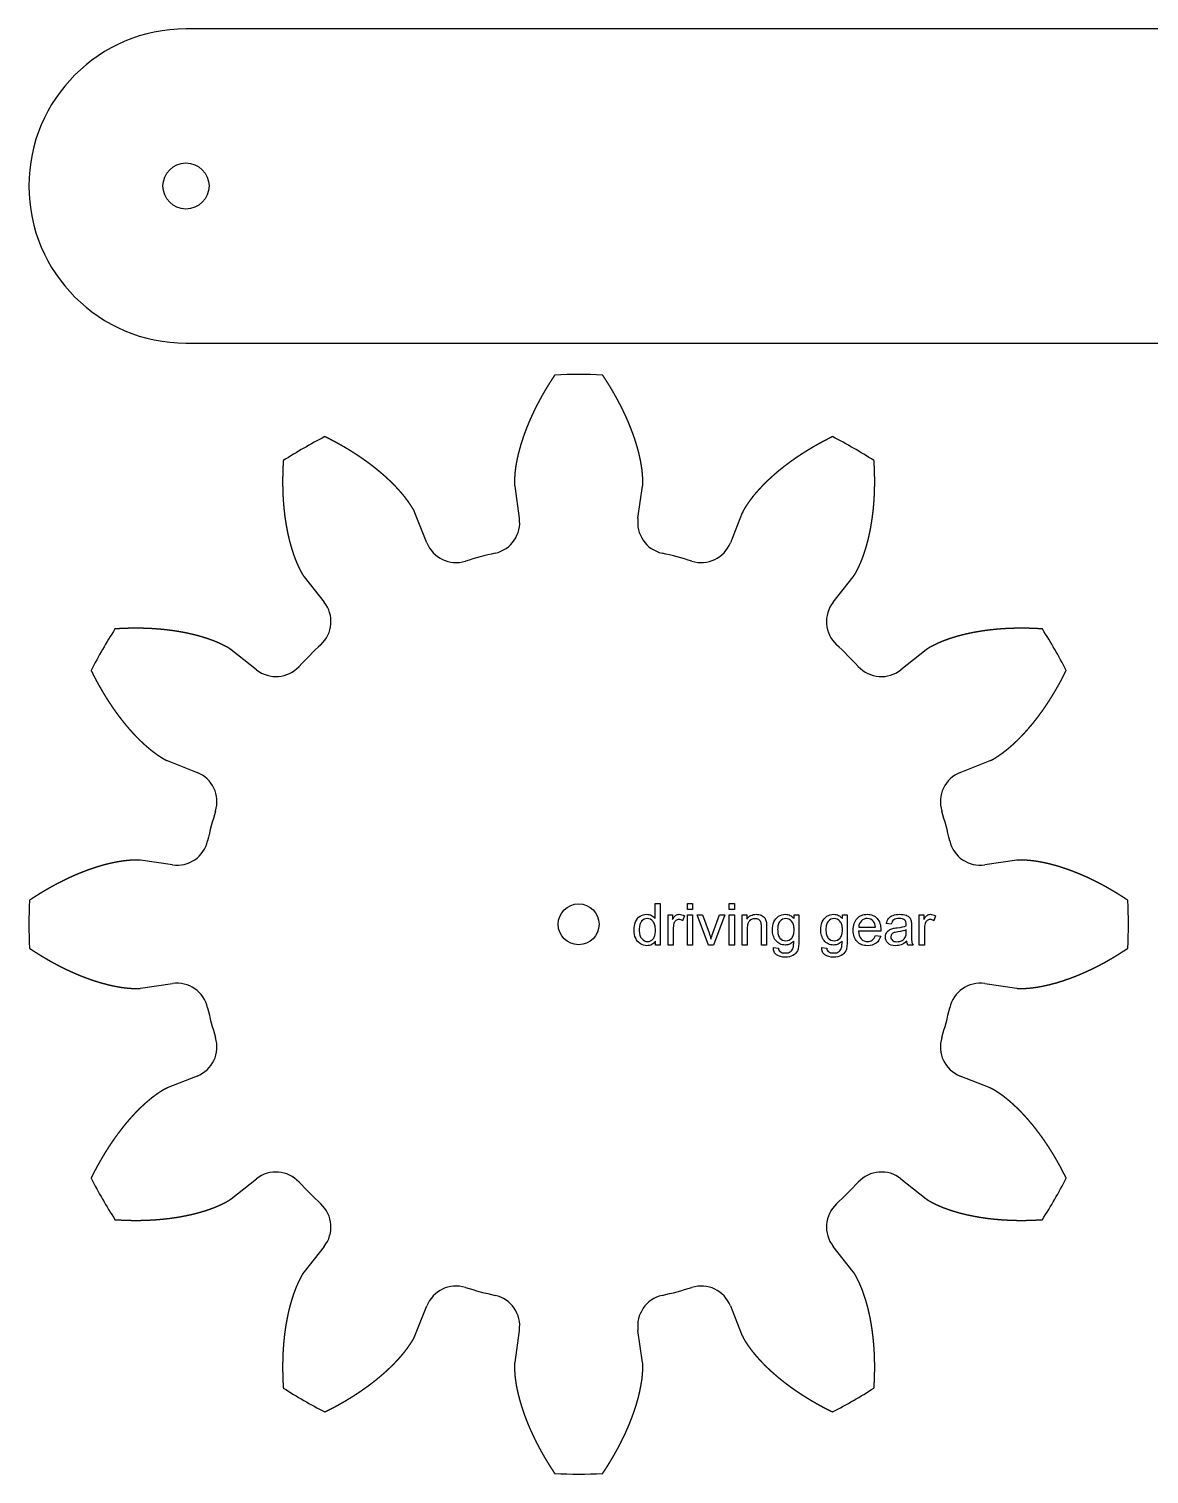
# Model space of a CAD drawing. Header units: millimetres. Extents: x 18 to 1171, y 18 to 1178.
# Drawn here: x 766.8 to 980.7, y 892.8 to 1168.8 of the extents above; entities that cross this region are included whole.
import ezdxf

# ---------------------------------------------------------------- set-up
doc = ezdxf.new("R2010")
doc.units = ezdxf.units.MM
doc.layers.add('cut', color=5, linetype='Continuous', true_color=0x0000ff)
doc.layers.add('line engraving', color=1, linetype='Continuous', true_color=0xff0000)

msp = doc.modelspace()

# ---------------------------------------------------------------- linework, layer by layer
at = {"layer": 'cut', "color": 5, "true_color": 0x0000ff}
for p, q in [((859.53, 1081.5), (860.42, 1075.4)), ((883.08, 1075.4), (883.97, 1081.5)), ((842.77, 1070.67), (840.49, 1076.39)), ((903.01, 1076.39), (900.74, 1070.67)), ((819.33, 1064.18), (823.14, 1059.34)), ((920.36, 1059.34), (924.18, 1064.18)), ((810.22, 1046.42), (805.39, 1050.23)), ((938.12, 1050.23), (933.29, 1046.42)), ((793.17, 1029.07), (798.89, 1026.8)), ((944.61, 1026.8), (950.33, 1029.07)), ((794.16, 1009.14), (788.07, 1010.03)), ((955.44, 1010.03), (949.35, 1009.14)), ((788.07, 985.59), (794.16, 986.48)), ((949.35, 986.48), (955.44, 985.59)), ((798.89, 968.82), (793.17, 966.55)), ((950.33, 966.55), (944.61, 968.82)), ((805.39, 945.39), (810.22, 949.2)), ((933.29, 949.2), (938.12, 945.39)), ((823.14, 936.28), (819.33, 931.45)), ((924.18, 931.45), (920.36, 936.28)), ((840.49, 919.23), (842.77, 924.95)), ((900.74, 924.95), (903.01, 919.23)), ((860.42, 920.22), (859.53, 914.13)), ((883.97, 914.13), (883.08, 920.22))]:
    msp.add_line(p, q, dxfattribs=at)
msp.add_lwpolyline([(1131.55, 1168.81), (796.75, 1168.81, 1), (796.75, 1108.81), (1131.55, 1108.81, 1)], format="xyb", close=True, dxfattribs=at)
for centre, radius in [((796.75, 1138.81), 4.4), ((871.75, 997.81), 3.9)]:
    msp.add_circle(centre, radius, dxfattribs=at)
for centre, radius, start, end in [((871.75, 997.81), 105, 87.5067, 92.4933), ((871.75, 997.81), 105, 117.5067, 122.4933), ((871.75, 997.81), 105, 57.5067, 62.4933), ((854.49, 1074.54), 6, -77.3183, 8.3062), ((889.02, 1074.54), 6, 171.6938, -102.6817), ((848.34, 1072.89), 6, -158.3062, -72.6817), ((871.75, 997.81), 72.64, 102.6817, 107.3183), ((871.75, 997.81), 72.64, 72.6817, 77.3183), ((895.16, 1072.89), 6, -107.3183, -21.6938), ((818.44, 1055.62), 6, -47.3183, 38.3062), ((925.07, 1055.62), 6, 141.6938, -132.6817), ((871.75, 997.81), 105, 147.5067, 152.4933), ((871.75, 997.81), 105, 27.5067, 32.4933), ((871.75, 997.81), 72.64, 132.6817, 137.3183), ((871.75, 997.81), 72.64, 42.6817, 47.3183), ((813.94, 1051.13), 6, -128.3062, -42.6817), ((929.57, 1051.13), 6, -137.3183, -51.6938), ((796.67, 1021.22), 6, -17.3183, 68.3062), ((946.83, 1021.22), 6, 111.6938, -162.6817), ((871.75, 997.81), 72.64, 162.6817, 167.3183), ((871.75, 997.81), 72.64, 12.6817, 17.3183), ((795.03, 1015.08), 6, -98.3062, -12.6817), ((948.48, 1015.08), 6, -167.3183, -81.6938), ((871.75, 997.81), 105, 177.5067, -177.5067), ((871.75, 997.81), 105, -2.4933, 2.4933), ((795.03, 980.55), 6, 12.6817, 98.3062), ((948.48, 980.55), 6, 81.6938, 167.3183), ((871.75, 997.81), 72.64, -167.3183, -162.6817), ((871.75, 997.81), 72.64, -17.3183, -12.6817), ((796.67, 974.4), 6, -68.3062, 17.3183), ((946.83, 974.4), 6, 162.6817, -111.6938), ((813.94, 944.5), 6, 42.6817, 128.3062), ((929.57, 944.5), 6, 51.6938, 137.3183), ((871.75, 997.81), 105, -152.4933, -147.5067), ((871.75, 997.81), 72.64, -137.3183, -132.6817), ((871.75, 997.81), 72.64, -47.3183, -42.6817), ((871.75, 997.81), 105, -32.4933, -27.5067), ((818.44, 940), 6, -38.3062, 47.3183), ((925.07, 940), 6, 132.6817, -141.6938), ((848.34, 922.73), 6, 72.6817, 158.3062), ((871.75, 997.81), 72.64, -107.3183, -102.6817), ((871.75, 997.81), 72.64, -77.3183, -72.6817), ((895.16, 922.73), 6, 21.6938, 107.3183), ((854.49, 921.08), 6, -8.3062, 77.3183), ((889.02, 921.08), 6, 102.6817, -171.6938), ((871.75, 997.81), 105, -122.4933, -117.5067), ((871.75, 997.81), 105, -62.4933, -57.5067), ((871.75, 997.81), 105, -92.4933, -87.5067)]:
    msp.add_arc(centre, radius, start, end, dxfattribs=at)
for points in [[(867.18, 1102.71), (867.15, 1102.65), (867.07, 1102.54), (866.95, 1102.36), (866.8, 1102.13), (866.61, 1101.84), (866.42, 1101.54), (866.23, 1101.25), (866.05, 1100.95), (865.87, 1100.66), (865.69, 1100.37), (865.51, 1100.07), (865.33, 1099.77), (865.16, 1099.48), (864.99, 1099.18), (864.82, 1098.88), (864.65, 1098.58), (864.49, 1098.29), (864.32, 1097.99), (864.16, 1097.69), (864, 1097.39), (863.85, 1097.09), (863.69, 1096.79), (863.54, 1096.49), (863.39, 1096.18), (863.24, 1095.88), (863.1, 1095.58), (862.96, 1095.28), (862.82, 1094.97), (862.68, 1094.67), (862.54, 1094.37), (862.41, 1094.06), (862.28, 1093.76), (862.15, 1093.45), (862.02, 1093.15), (861.9, 1092.84), (861.78, 1092.54), (861.66, 1092.23), (861.55, 1091.93), (861.43, 1091.62), (861.32, 1091.32), (861.21, 1091.01), (861.11, 1090.7), (861.01, 1090.4), (860.91, 1090.09), (860.81, 1089.78), (860.72, 1089.47), (860.62, 1089.17), (860.54, 1088.86), (860.45, 1088.55), (860.37, 1088.24), (860.29, 1087.93), (860.21, 1087.63), (860.14, 1087.32), (860.07, 1087.01), (860, 1086.7), (859.94, 1086.39), (859.88, 1086.09), (859.82, 1085.78), (859.77, 1085.47), (859.72, 1085.16), (859.68, 1084.86), (859.64, 1084.55), (859.6, 1084.24), (859.57, 1083.93), (859.55, 1083.63), (859.53, 1083.32), (859.51, 1083.01), (859.49, 1082.71), (859.48, 1082.4), (859.48, 1082.1), (859.49, 1081.86), (859.51, 1081.68), (859.53, 1081.56), (859.53, 1081.5)], [(883.97, 1081.5), (883.98, 1081.56), (883.99, 1081.68), (884.01, 1081.86), (884.02, 1082.1), (884.02, 1082.4), (884.01, 1082.71), (884, 1083.01), (883.98, 1083.32), (883.95, 1083.63), (883.93, 1083.93), (883.9, 1084.24), (883.87, 1084.55), (883.83, 1084.86), (883.78, 1085.16), (883.73, 1085.47), (883.68, 1085.78), (883.62, 1086.09), (883.56, 1086.39), (883.5, 1086.7), (883.43, 1087.01), (883.36, 1087.32), (883.29, 1087.63), (883.22, 1087.93), (883.14, 1088.24), (883.05, 1088.55), (882.97, 1088.86), (882.88, 1089.17), (882.79, 1089.47), (882.69, 1089.78), (882.6, 1090.09), (882.5, 1090.4), (882.4, 1090.7), (882.29, 1091.01), (882.18, 1091.32), (882.07, 1091.62), (881.96, 1091.93), (881.84, 1092.23), (881.72, 1092.54), (881.6, 1092.84), (881.48, 1093.15), (881.35, 1093.45), (881.23, 1093.76), (881.09, 1094.06), (880.96, 1094.37), (880.83, 1094.67), (880.69, 1094.97), (880.55, 1095.28), (880.4, 1095.58), (880.26, 1095.88), (880.11, 1096.18), (879.96, 1096.49), (879.81, 1096.79), (879.66, 1097.09), (879.5, 1097.39), (879.34, 1097.69), (879.18, 1097.99), (879.02, 1098.29), (878.85, 1098.58), (878.69, 1098.88), (878.52, 1099.18), (878.34, 1099.48), (878.17, 1099.77), (878, 1100.07), (877.82, 1100.37), (877.64, 1100.66), (877.46, 1100.95), (877.27, 1101.25), (877.09, 1101.54), (876.9, 1101.84), (876.71, 1102.13), (876.55, 1102.36), (876.44, 1102.54), (876.36, 1102.65), (876.32, 1102.71)], [(840.49, 1076.39), (840.47, 1076.45), (840.42, 1076.56), (840.35, 1076.73), (840.24, 1076.94), (840.08, 1077.21), (839.92, 1077.47), (839.76, 1077.72), (839.58, 1077.98), (839.41, 1078.23), (839.24, 1078.48), (839.06, 1078.74), (838.87, 1078.98), (838.69, 1079.23), (838.5, 1079.48), (838.3, 1079.72), (838.1, 1079.96), (837.89, 1080.2), (837.69, 1080.43), (837.48, 1080.67), (837.27, 1080.9), (837.05, 1081.13), (836.84, 1081.36), (836.62, 1081.59), (836.4, 1081.82), (836.17, 1082.04), (835.94, 1082.27), (835.71, 1082.49), (835.48, 1082.71), (835.24, 1082.93), (835.01, 1083.15), (834.77, 1083.36), (834.52, 1083.58), (834.28, 1083.79), (834.03, 1084), (833.78, 1084.21), (833.53, 1084.42), (833.28, 1084.63), (833.02, 1084.83), (832.77, 1085.04), (832.51, 1085.24), (832.25, 1085.44), (831.98, 1085.64), (831.72, 1085.84), (831.45, 1086.04), (831.18, 1086.23), (830.91, 1086.42), (830.64, 1086.62), (830.36, 1086.81), (830.08, 1087), (829.81, 1087.18), (829.53, 1087.37), (829.24, 1087.56), (828.96, 1087.74), (828.67, 1087.92), (828.39, 1088.1), (828.1, 1088.28), (827.81, 1088.46), (827.52, 1088.63), (827.22, 1088.81), (826.93, 1088.98), (826.63, 1089.15), (826.33, 1089.32), (826.03, 1089.49), (825.73, 1089.66), (825.42, 1089.82), (825.12, 1089.99), (824.81, 1090.15), (824.5, 1090.31), (824.2, 1090.47), (823.88, 1090.63), (823.63, 1090.75), (823.45, 1090.85), (823.32, 1090.91), (823.26, 1090.94)], [(920.25, 1090.94), (920.18, 1090.91), (920.06, 1090.85), (919.87, 1090.75), (919.62, 1090.63), (919.31, 1090.47), (919, 1090.31), (918.69, 1090.15), (918.39, 1089.99), (918.08, 1089.82), (917.78, 1089.66), (917.47, 1089.49), (917.17, 1089.32), (916.88, 1089.15), (916.58, 1088.98), (916.28, 1088.81), (915.99, 1088.63), (915.7, 1088.46), (915.41, 1088.28), (915.12, 1088.1), (914.83, 1087.92), (914.54, 1087.74), (914.26, 1087.56), (913.98, 1087.37), (913.7, 1087.18), (913.42, 1087), (913.14, 1086.81), (912.87, 1086.62), (912.6, 1086.42), (912.32, 1086.23), (912.06, 1086.04), (911.79, 1085.84), (911.52, 1085.64), (911.26, 1085.44), (911, 1085.24), (910.74, 1085.04), (910.48, 1084.83), (910.23, 1084.63), (909.97, 1084.42), (909.72, 1084.21), (909.47, 1084), (909.23, 1083.79), (908.98, 1083.58), (908.74, 1083.36), (908.5, 1083.15), (908.26, 1082.93), (908.03, 1082.71), (907.79, 1082.49), (907.56, 1082.27), (907.33, 1082.04), (907.11, 1081.82), (906.89, 1081.59), (906.67, 1081.36), (906.45, 1081.13), (906.24, 1080.9), (906.02, 1080.67), (905.82, 1080.43), (905.61, 1080.2), (905.41, 1079.96), (905.21, 1079.72), (905.01, 1079.48), (904.82, 1079.23), (904.63, 1078.98), (904.45, 1078.74), (904.27, 1078.48), (904.09, 1078.23), (903.92, 1077.98), (903.75, 1077.72), (903.58, 1077.47), (903.42, 1077.21), (903.27, 1076.94), (903.16, 1076.73), (903.08, 1076.56), (903.04, 1076.45), (903.01, 1076.39)], [(815.35, 1086.37), (815.34, 1086.3), (815.33, 1086.16), (815.32, 1085.95), (815.3, 1085.67), (815.28, 1085.33), (815.27, 1084.98), (815.25, 1084.63), (815.24, 1084.28), (815.23, 1083.94), (815.22, 1083.59), (815.22, 1083.25), (815.21, 1082.9), (815.21, 1082.56), (815.21, 1082.22), (815.21, 1081.87), (815.22, 1081.53), (815.22, 1081.19), (815.23, 1080.85), (815.24, 1080.51), (815.25, 1080.17), (815.27, 1079.83), (815.28, 1079.5), (815.3, 1079.16), (815.32, 1078.82), (815.35, 1078.49), (815.37, 1078.15), (815.4, 1077.82), (815.43, 1077.49), (815.46, 1077.16), (815.5, 1076.83), (815.53, 1076.5), (815.57, 1076.17), (815.61, 1075.84), (815.66, 1075.51), (815.7, 1075.19), (815.75, 1074.86), (815.8, 1074.54), (815.85, 1074.22), (815.91, 1073.89), (815.97, 1073.57), (816.03, 1073.25), (816.09, 1072.94), (816.15, 1072.62), (816.22, 1072.3), (816.29, 1071.99), (816.36, 1071.67), (816.44, 1071.36), (816.51, 1071.05), (816.59, 1070.74), (816.68, 1070.43), (816.76, 1070.13), (816.85, 1069.82), (816.94, 1069.52), (817.04, 1069.22), (817.13, 1068.92), (817.23, 1068.62), (817.33, 1068.32), (817.44, 1068.03), (817.55, 1067.74), (817.66, 1067.44), (817.77, 1067.16), (817.89, 1066.87), (818.02, 1066.59), (818.14, 1066.31), (818.28, 1066.03), (818.41, 1065.75), (818.54, 1065.48), (818.68, 1065.2), (818.83, 1064.93), (818.98, 1064.67), (819.11, 1064.47), (819.22, 1064.32), (819.29, 1064.22), (819.33, 1064.18)], [(924.18, 1064.18), (924.21, 1064.22), (924.29, 1064.32), (924.39, 1064.47), (924.52, 1064.67), (924.68, 1064.93), (924.82, 1065.2), (924.96, 1065.48), (925.09, 1065.75), (925.23, 1066.03), (925.36, 1066.31), (925.49, 1066.59), (925.61, 1066.87), (925.73, 1067.16), (925.85, 1067.44), (925.96, 1067.74), (926.07, 1068.03), (926.17, 1068.32), (926.27, 1068.62), (926.37, 1068.92), (926.47, 1069.22), (926.56, 1069.52), (926.65, 1069.82), (926.74, 1070.13), (926.83, 1070.43), (926.91, 1070.74), (926.99, 1071.05), (927.07, 1071.36), (927.14, 1071.67), (927.21, 1071.99), (927.28, 1072.3), (927.35, 1072.62), (927.42, 1072.94), (927.48, 1073.25), (927.54, 1073.57), (927.59, 1073.89), (927.65, 1074.22), (927.7, 1074.54), (927.75, 1074.86), (927.8, 1075.19), (927.85, 1075.51), (927.89, 1075.84), (927.93, 1076.17), (927.97, 1076.5), (928.01, 1076.83), (928.04, 1077.16), (928.07, 1077.49), (928.1, 1077.82), (928.13, 1078.15), (928.16, 1078.49), (928.18, 1078.82), (928.2, 1079.16), (928.22, 1079.5), (928.24, 1079.83), (928.25, 1080.17), (928.26, 1080.51), (928.27, 1080.85), (928.28, 1081.19), (928.29, 1081.53), (928.29, 1081.87), (928.29, 1082.22), (928.29, 1082.56), (928.29, 1082.9), (928.29, 1083.25), (928.28, 1083.59), (928.27, 1083.94), (928.26, 1084.28), (928.25, 1084.63), (928.24, 1084.98), (928.22, 1085.33), (928.2, 1085.67), (928.19, 1085.95), (928.17, 1086.16), (928.16, 1086.3), (928.16, 1086.37)], [(805.39, 1050.23), (805.34, 1050.27), (805.24, 1050.35), (805.1, 1050.45), (804.89, 1050.58), (804.63, 1050.74), (804.36, 1050.88), (804.09, 1051.02), (803.81, 1051.15), (803.53, 1051.29), (803.26, 1051.42), (802.98, 1051.55), (802.69, 1051.67), (802.41, 1051.79), (802.12, 1051.91), (801.83, 1052.02), (801.53, 1052.12), (801.24, 1052.23), (800.94, 1052.33), (800.64, 1052.43), (800.34, 1052.53), (800.04, 1052.62), (799.74, 1052.71), (799.43, 1052.8), (799.13, 1052.89), (798.82, 1052.97), (798.51, 1053.05), (798.2, 1053.13), (797.89, 1053.2), (797.57, 1053.27), (797.26, 1053.34), (796.94, 1053.41), (796.63, 1053.47), (796.31, 1053.54), (795.99, 1053.6), (795.67, 1053.65), (795.35, 1053.71), (795.02, 1053.76), (794.7, 1053.81), (794.38, 1053.86), (794.05, 1053.9), (793.72, 1053.95), (793.39, 1053.99), (793.07, 1054.03), (792.74, 1054.06), (792.41, 1054.1), (792.07, 1054.13), (791.74, 1054.16), (791.41, 1054.19), (791.07, 1054.21), (790.74, 1054.24), (790.4, 1054.26), (790.07, 1054.28), (789.73, 1054.29), (789.39, 1054.31), (789.05, 1054.32), (788.71, 1054.33), (788.37, 1054.34), (788.03, 1054.35), (787.69, 1054.35), (787.35, 1054.35), (787, 1054.35), (786.66, 1054.35), (786.31, 1054.35), (785.97, 1054.34), (785.62, 1054.33), (785.28, 1054.32), (784.93, 1054.31), (784.58, 1054.3), (784.24, 1054.28), (783.89, 1054.26), (783.61, 1054.24), (783.4, 1054.23), (783.26, 1054.22), (783.19, 1054.22)], [(960.31, 1054.22), (960.24, 1054.22), (960.1, 1054.23), (959.9, 1054.24), (959.62, 1054.26), (959.27, 1054.28), (958.92, 1054.3), (958.57, 1054.31), (958.23, 1054.32), (957.88, 1054.33), (957.53, 1054.34), (957.19, 1054.35), (956.85, 1054.35), (956.5, 1054.35), (956.16, 1054.35), (955.82, 1054.35), (955.47, 1054.35), (955.13, 1054.34), (954.79, 1054.33), (954.45, 1054.32), (954.11, 1054.31), (953.78, 1054.29), (953.44, 1054.28), (953.1, 1054.26), (952.77, 1054.24), (952.43, 1054.21), (952.1, 1054.19), (951.76, 1054.16), (951.43, 1054.13), (951.1, 1054.1), (950.77, 1054.06), (950.44, 1054.03), (950.11, 1053.99), (949.78, 1053.95), (949.45, 1053.9), (949.13, 1053.86), (948.8, 1053.81), (948.48, 1053.76), (948.16, 1053.71), (947.84, 1053.65), (947.51, 1053.6), (947.2, 1053.54), (946.88, 1053.47), (946.56, 1053.41), (946.24, 1053.34), (945.93, 1053.27), (945.62, 1053.2), (945.3, 1053.13), (944.99, 1053.05), (944.68, 1052.97), (944.38, 1052.89), (944.07, 1052.8), (943.77, 1052.71), (943.46, 1052.62), (943.16, 1052.53), (942.86, 1052.43), (942.56, 1052.33), (942.27, 1052.23), (941.97, 1052.12), (941.68, 1052.02), (941.39, 1051.91), (941.1, 1051.79), (940.81, 1051.67), (940.53, 1051.55), (940.25, 1051.42), (939.97, 1051.29), (939.69, 1051.15), (939.42, 1051.02), (939.15, 1050.88), (938.88, 1050.74), (938.61, 1050.58), (938.41, 1050.45), (938.26, 1050.35), (938.16, 1050.27), (938.12, 1050.23)], [(778.62, 1046.3), (778.65, 1046.24), (778.71, 1046.12), (778.81, 1045.93), (778.93, 1045.68), (779.09, 1045.37), (779.25, 1045.06), (779.41, 1044.75), (779.57, 1044.44), (779.74, 1044.14), (779.9, 1043.84), (780.07, 1043.53), (780.24, 1043.23), (780.41, 1042.93), (780.58, 1042.64), (780.75, 1042.34), (780.93, 1042.05), (781.1, 1041.76), (781.28, 1041.46), (781.46, 1041.18), (781.64, 1040.89), (781.82, 1040.6), (782.01, 1040.32), (782.19, 1040.04), (782.38, 1039.76), (782.57, 1039.48), (782.75, 1039.2), (782.95, 1038.93), (783.14, 1038.65), (783.33, 1038.38), (783.53, 1038.11), (783.72, 1037.85), (783.92, 1037.58), (784.12, 1037.32), (784.32, 1037.06), (784.52, 1036.8), (784.73, 1036.54), (784.93, 1036.28), (785.14, 1036.03), (785.35, 1035.78), (785.56, 1035.53), (785.77, 1035.28), (785.98, 1035.04), (786.2, 1034.8), (786.41, 1034.56), (786.63, 1034.32), (786.85, 1034.08), (787.07, 1033.85), (787.29, 1033.62), (787.52, 1033.39), (787.74, 1033.17), (787.97, 1032.94), (788.2, 1032.72), (788.43, 1032.51), (788.66, 1032.29), (788.9, 1032.08), (789.13, 1031.87), (789.37, 1031.67), (789.61, 1031.46), (789.85, 1031.26), (790.09, 1031.07), (790.33, 1030.88), (790.58, 1030.69), (790.83, 1030.51), (791.08, 1030.33), (791.33, 1030.15), (791.58, 1029.98), (791.84, 1029.81), (792.1, 1029.64), (792.36, 1029.48), (792.62, 1029.33), (792.84, 1029.22), (793, 1029.14), (793.11, 1029.09), (793.17, 1029.07)], [(950.33, 1029.07), (950.39, 1029.09), (950.5, 1029.14), (950.67, 1029.22), (950.88, 1029.33), (951.15, 1029.48), (951.41, 1029.64), (951.66, 1029.81), (951.92, 1029.98), (952.17, 1030.15), (952.43, 1030.33), (952.68, 1030.51), (952.93, 1030.69), (953.17, 1030.88), (953.42, 1031.07), (953.66, 1031.26), (953.9, 1031.46), (954.14, 1031.67), (954.37, 1031.87), (954.61, 1032.08), (954.84, 1032.29), (955.07, 1032.51), (955.31, 1032.72), (955.53, 1032.94), (955.76, 1033.17), (955.99, 1033.39), (956.21, 1033.62), (956.43, 1033.85), (956.65, 1034.08), (956.87, 1034.32), (957.09, 1034.56), (957.31, 1034.8), (957.52, 1035.04), (957.73, 1035.28), (957.94, 1035.53), (958.15, 1035.78), (958.36, 1036.03), (958.57, 1036.28), (958.78, 1036.54), (958.98, 1036.8), (959.18, 1037.06), (959.38, 1037.32), (959.58, 1037.58), (959.78, 1037.85), (959.98, 1038.11), (960.17, 1038.38), (960.37, 1038.65), (960.56, 1038.93), (960.75, 1039.2), (960.94, 1039.48), (961.13, 1039.76), (961.31, 1040.04), (961.5, 1040.32), (961.68, 1040.6), (961.86, 1040.89), (962.04, 1041.18), (962.22, 1041.46), (962.4, 1041.76), (962.58, 1042.05), (962.75, 1042.34), (962.92, 1042.64), (963.09, 1042.93), (963.26, 1043.23), (963.43, 1043.53), (963.6, 1043.84), (963.77, 1044.14), (963.93, 1044.44), (964.09, 1044.75), (964.25, 1045.06), (964.41, 1045.37), (964.57, 1045.68), (964.7, 1045.93), (964.79, 1046.12), (964.85, 1046.24), (964.88, 1046.3)], [(788.07, 1010.03), (788.01, 1010.04), (787.89, 1010.05), (787.71, 1010.07), (787.46, 1010.08), (787.16, 1010.08), (786.85, 1010.07), (786.55, 1010.06), (786.24, 1010.04), (785.94, 1010.01), (785.63, 1009.99), (785.32, 1009.96), (785.01, 1009.92), (784.71, 1009.89), (784.4, 1009.84), (784.09, 1009.79), (783.78, 1009.74), (783.48, 1009.68), (783.17, 1009.62), (782.86, 1009.56), (782.55, 1009.49), (782.24, 1009.42), (781.94, 1009.35), (781.63, 1009.27), (781.32, 1009.2), (781.01, 1009.11), (780.7, 1009.03), (780.4, 1008.94), (780.09, 1008.85), (779.78, 1008.75), (779.47, 1008.66), (779.17, 1008.56), (778.86, 1008.45), (778.55, 1008.35), (778.25, 1008.24), (777.94, 1008.13), (777.63, 1008.02), (777.33, 1007.9), (777.02, 1007.78), (776.72, 1007.66), (776.41, 1007.54), (776.11, 1007.41), (775.8, 1007.28), (775.5, 1007.15), (775.19, 1007.02), (774.89, 1006.88), (774.59, 1006.75), (774.29, 1006.61), (773.98, 1006.46), (773.68, 1006.32), (773.38, 1006.17), (773.08, 1006.02), (772.78, 1005.87), (772.48, 1005.72), (772.18, 1005.56), (771.88, 1005.4), (771.58, 1005.24), (771.28, 1005.08), (770.98, 1004.91), (770.68, 1004.74), (770.38, 1004.57), (770.09, 1004.4), (769.79, 1004.23), (769.49, 1004.05), (769.2, 1003.88), (768.9, 1003.7), (768.61, 1003.51), (768.31, 1003.33), (768.02, 1003.14), (767.73, 1002.96), (767.43, 1002.77), (767.2, 1002.61), (767.03, 1002.5), (766.91, 1002.42), (766.85, 1002.38)], [(976.65, 1002.38), (976.59, 1002.42), (976.48, 1002.5), (976.3, 1002.61), (976.07, 1002.77), (975.78, 1002.96), (975.48, 1003.14), (975.19, 1003.33), (974.9, 1003.51), (974.6, 1003.7), (974.31, 1003.88), (974.01, 1004.05), (973.72, 1004.23), (973.42, 1004.4), (973.12, 1004.57), (972.82, 1004.74), (972.53, 1004.91), (972.23, 1005.08), (971.93, 1005.24), (971.63, 1005.4), (971.33, 1005.56), (971.03, 1005.72), (970.73, 1005.87), (970.43, 1006.02), (970.13, 1006.17), (969.82, 1006.32), (969.52, 1006.46), (969.22, 1006.61), (968.92, 1006.75), (968.61, 1006.88), (968.31, 1007.02), (968.01, 1007.15), (967.7, 1007.28), (967.4, 1007.41), (967.09, 1007.54), (966.79, 1007.66), (966.48, 1007.78), (966.18, 1007.9), (965.87, 1008.02), (965.56, 1008.13), (965.26, 1008.24), (964.95, 1008.35), (964.64, 1008.45), (964.34, 1008.56), (964.03, 1008.66), (963.72, 1008.75), (963.42, 1008.85), (963.11, 1008.94), (962.8, 1009.03), (962.49, 1009.11), (962.18, 1009.2), (961.88, 1009.27), (961.57, 1009.35), (961.26, 1009.42), (960.95, 1009.49), (960.64, 1009.56), (960.34, 1009.62), (960.03, 1009.68), (959.72, 1009.74), (959.41, 1009.79), (959.1, 1009.84), (958.8, 1009.89), (958.49, 1009.92), (958.18, 1009.96), (957.88, 1009.99), (957.57, 1010.01), (957.26, 1010.04), (956.96, 1010.06), (956.65, 1010.07), (956.35, 1010.08), (956.04, 1010.08), (955.8, 1010.07), (955.62, 1010.05), (955.5, 1010.04), (955.44, 1010.03)], [(766.85, 993.24), (766.91, 993.2), (767.03, 993.13), (767.2, 993.01), (767.43, 992.86), (767.73, 992.67), (768.02, 992.48), (768.31, 992.29), (768.61, 992.11), (768.9, 991.93), (769.2, 991.75), (769.49, 991.57), (769.79, 991.39), (770.09, 991.22), (770.38, 991.05), (770.68, 990.88), (770.98, 990.71), (771.28, 990.54), (771.58, 990.38), (771.88, 990.22), (772.18, 990.06), (772.48, 989.91), (772.78, 989.75), (773.08, 989.6), (773.38, 989.45), (773.68, 989.3), (773.98, 989.16), (774.29, 989.02), (774.59, 988.87), (774.89, 988.74), (775.19, 988.6), (775.5, 988.47), (775.8, 988.34), (776.11, 988.21), (776.41, 988.08), (776.72, 987.96), (777.02, 987.84), (777.33, 987.72), (777.63, 987.6), (777.94, 987.49), (778.25, 987.38), (778.55, 987.27), (778.86, 987.17), (779.17, 987.06), (779.47, 986.97), (779.78, 986.87), (780.09, 986.77), (780.4, 986.68), (780.7, 986.59), (781.01, 986.51), (781.32, 986.43), (781.63, 986.35), (781.94, 986.27), (782.24, 986.2), (782.55, 986.13), (782.86, 986.06), (783.17, 986), (783.48, 985.94), (783.78, 985.88), (784.09, 985.83), (784.4, 985.78), (784.71, 985.73), (785.01, 985.7), (785.32, 985.66), (785.63, 985.63), (785.94, 985.61), (786.24, 985.58), (786.55, 985.56), (786.85, 985.55), (787.16, 985.54), (787.46, 985.54), (787.71, 985.55), (787.89, 985.57), (788.01, 985.58), (788.07, 985.59)], [(955.44, 985.59), (955.5, 985.58), (955.62, 985.57), (955.8, 985.55), (956.04, 985.54), (956.35, 985.54), (956.65, 985.55), (956.96, 985.56), (957.26, 985.58), (957.57, 985.61), (957.88, 985.63), (958.18, 985.66), (958.49, 985.7), (958.8, 985.73), (959.1, 985.78), (959.41, 985.83), (959.72, 985.88), (960.03, 985.94), (960.34, 986), (960.64, 986.06), (960.95, 986.13), (961.26, 986.2), (961.57, 986.27), (961.88, 986.35), (962.18, 986.43), (962.49, 986.51), (962.8, 986.59), (963.11, 986.68), (963.42, 986.77), (963.72, 986.87), (964.03, 986.97), (964.34, 987.06), (964.64, 987.17), (964.95, 987.27), (965.26, 987.38), (965.56, 987.49), (965.87, 987.6), (966.18, 987.72), (966.48, 987.84), (966.79, 987.96), (967.09, 988.08), (967.4, 988.21), (967.7, 988.34), (968.01, 988.47), (968.31, 988.6), (968.61, 988.74), (968.92, 988.87), (969.22, 989.02), (969.52, 989.16), (969.82, 989.3), (970.13, 989.45), (970.43, 989.6), (970.73, 989.75), (971.03, 989.91), (971.33, 990.06), (971.63, 990.22), (971.93, 990.38), (972.23, 990.54), (972.53, 990.71), (972.82, 990.88), (973.12, 991.05), (973.42, 991.22), (973.72, 991.39), (974.01, 991.57), (974.31, 991.75), (974.6, 991.93), (974.9, 992.11), (975.19, 992.29), (975.48, 992.48), (975.78, 992.67), (976.07, 992.86), (976.3, 993.01), (976.48, 993.13), (976.59, 993.2), (976.65, 993.24)], [(793.17, 966.55), (793.11, 966.53), (793, 966.48), (792.84, 966.4), (792.62, 966.29), (792.36, 966.14), (792.1, 965.98), (791.84, 965.81), (791.58, 965.64), (791.33, 965.47), (791.08, 965.29), (790.83, 965.12), (790.58, 964.93), (790.33, 964.75), (790.09, 964.55), (789.85, 964.36), (789.61, 964.16), (789.37, 963.95), (789.13, 963.75), (788.9, 963.54), (788.66, 963.33), (788.43, 963.11), (788.2, 962.9), (787.97, 962.68), (787.74, 962.45), (787.52, 962.23), (787.29, 962), (787.07, 961.77), (786.85, 961.54), (786.63, 961.3), (786.41, 961.06), (786.2, 960.82), (785.98, 960.58), (785.77, 960.34), (785.56, 960.09), (785.35, 959.84), (785.14, 959.59), (784.93, 959.34), (784.73, 959.08), (784.52, 958.82), (784.32, 958.57), (784.12, 958.3), (783.92, 958.04), (783.72, 957.77), (783.53, 957.51), (783.33, 957.24), (783.14, 956.97), (782.95, 956.69), (782.75, 956.42), (782.57, 956.14), (782.38, 955.86), (782.19, 955.58), (782.01, 955.3), (781.82, 955.02), (781.64, 954.73), (781.46, 954.45), (781.28, 954.16), (781.1, 953.87), (780.93, 953.57), (780.75, 953.28), (780.58, 952.98), (780.41, 952.69), (780.24, 952.39), (780.07, 952.09), (779.9, 951.79), (779.74, 951.48), (779.57, 951.18), (779.41, 950.87), (779.25, 950.56), (779.09, 950.25), (778.93, 949.94), (778.81, 949.69), (778.71, 949.5), (778.65, 949.38), (778.62, 949.32)], [(964.88, 949.32), (964.85, 949.38), (964.79, 949.5), (964.7, 949.69), (964.57, 949.94), (964.41, 950.25), (964.25, 950.56), (964.09, 950.87), (963.93, 951.18), (963.77, 951.48), (963.6, 951.79), (963.43, 952.09), (963.26, 952.39), (963.09, 952.69), (962.92, 952.98), (962.75, 953.28), (962.58, 953.57), (962.4, 953.87), (962.22, 954.16), (962.04, 954.45), (961.86, 954.73), (961.68, 955.02), (961.5, 955.3), (961.31, 955.58), (961.13, 955.86), (960.94, 956.14), (960.75, 956.42), (960.56, 956.69), (960.37, 956.97), (960.17, 957.24), (959.98, 957.51), (959.78, 957.77), (959.58, 958.04), (959.38, 958.3), (959.18, 958.57), (958.98, 958.82), (958.78, 959.08), (958.57, 959.34), (958.36, 959.59), (958.15, 959.84), (957.94, 960.09), (957.73, 960.34), (957.52, 960.58), (957.31, 960.82), (957.09, 961.06), (956.87, 961.3), (956.65, 961.54), (956.43, 961.77), (956.21, 962), (955.99, 962.23), (955.76, 962.45), (955.53, 962.68), (955.31, 962.9), (955.07, 963.11), (954.84, 963.33), (954.61, 963.54), (954.37, 963.75), (954.14, 963.95), (953.9, 964.16), (953.66, 964.36), (953.42, 964.55), (953.17, 964.75), (952.93, 964.93), (952.68, 965.12), (952.43, 965.29), (952.17, 965.47), (951.92, 965.64), (951.66, 965.81), (951.41, 965.98), (951.15, 966.14), (950.88, 966.29), (950.67, 966.4), (950.5, 966.48), (950.39, 966.53), (950.33, 966.55)], [(783.19, 941.4), (783.26, 941.4), (783.4, 941.39), (783.61, 941.38), (783.89, 941.36), (784.24, 941.34), (784.58, 941.33), (784.93, 941.31), (785.28, 941.3), (785.62, 941.29), (785.97, 941.28), (786.31, 941.27), (786.66, 941.27), (787, 941.27), (787.35, 941.27), (787.69, 941.27), (788.03, 941.27), (788.37, 941.28), (788.71, 941.29), (789.05, 941.3), (789.39, 941.31), (789.73, 941.33), (790.07, 941.34), (790.4, 941.36), (790.74, 941.38), (791.07, 941.41), (791.41, 941.43), (791.74, 941.46), (792.07, 941.49), (792.41, 941.52), (792.74, 941.56), (793.07, 941.59), (793.39, 941.63), (793.72, 941.67), (794.05, 941.72), (794.38, 941.76), (794.7, 941.81), (795.02, 941.86), (795.35, 941.91), (795.67, 941.97), (795.99, 942.03), (796.31, 942.09), (796.63, 942.15), (796.94, 942.21), (797.26, 942.28), (797.57, 942.35), (797.89, 942.42), (798.2, 942.5), (798.51, 942.57), (798.82, 942.65), (799.13, 942.73), (799.43, 942.82), (799.74, 942.91), (800.04, 943), (800.34, 943.09), (800.64, 943.19), (800.94, 943.29), (801.24, 943.39), (801.53, 943.5), (801.83, 943.6), (802.12, 943.71), (802.41, 943.83), (802.69, 943.95), (802.98, 944.07), (803.26, 944.2), (803.53, 944.33), (803.81, 944.47), (804.09, 944.6), (804.36, 944.74), (804.63, 944.89), (804.89, 945.04), (805.1, 945.17), (805.24, 945.28), (805.34, 945.35), (805.39, 945.39)], [(938.12, 945.39), (938.16, 945.35), (938.26, 945.28), (938.41, 945.17), (938.61, 945.04), (938.88, 944.89), (939.15, 944.74), (939.42, 944.6), (939.69, 944.47), (939.97, 944.33), (940.25, 944.2), (940.53, 944.07), (940.81, 943.95), (941.1, 943.83), (941.39, 943.71), (941.68, 943.6), (941.97, 943.5), (942.27, 943.39), (942.56, 943.29), (942.86, 943.19), (943.16, 943.09), (943.46, 943), (943.77, 942.91), (944.07, 942.82), (944.38, 942.73), (944.68, 942.65), (944.99, 942.57), (945.3, 942.5), (945.62, 942.42), (945.93, 942.35), (946.24, 942.28), (946.56, 942.21), (946.88, 942.15), (947.2, 942.09), (947.51, 942.03), (947.84, 941.97), (948.16, 941.91), (948.48, 941.86), (948.8, 941.81), (949.13, 941.76), (949.45, 941.72), (949.78, 941.67), (950.11, 941.63), (950.44, 941.59), (950.77, 941.56), (951.1, 941.52), (951.43, 941.49), (951.76, 941.46), (952.1, 941.43), (952.43, 941.41), (952.77, 941.38), (953.1, 941.36), (953.44, 941.34), (953.78, 941.33), (954.11, 941.31), (954.45, 941.3), (954.79, 941.29), (955.13, 941.28), (955.47, 941.27), (955.82, 941.27), (956.16, 941.27), (956.5, 941.27), (956.85, 941.27), (957.19, 941.27), (957.53, 941.28), (957.88, 941.29), (958.23, 941.3), (958.57, 941.31), (958.92, 941.33), (959.27, 941.34), (959.62, 941.36), (959.9, 941.38), (960.1, 941.39), (960.24, 941.4), (960.31, 941.4)], [(819.33, 931.45), (819.29, 931.4), (819.22, 931.3), (819.11, 931.15), (818.98, 930.95), (818.83, 930.69), (818.68, 930.42), (818.54, 930.14), (818.41, 929.87), (818.28, 929.59), (818.14, 929.31), (818.02, 929.03), (817.89, 928.75), (817.77, 928.47), (817.66, 928.18), (817.55, 927.89), (817.44, 927.59), (817.33, 927.3), (817.23, 927), (817.13, 926.7), (817.04, 926.4), (816.94, 926.1), (816.85, 925.8), (816.76, 925.49), (816.68, 925.19), (816.59, 924.88), (816.51, 924.57), (816.44, 924.26), (816.36, 923.95), (816.29, 923.63), (816.22, 923.32), (816.15, 923), (816.09, 922.69), (816.03, 922.37), (815.97, 922.05), (815.91, 921.73), (815.85, 921.41), (815.8, 921.08), (815.75, 920.76), (815.7, 920.43), (815.66, 920.11), (815.61, 919.78), (815.57, 919.45), (815.53, 919.12), (815.5, 918.79), (815.46, 918.46), (815.43, 918.13), (815.4, 917.8), (815.37, 917.47), (815.35, 917.13), (815.32, 916.8), (815.3, 916.46), (815.28, 916.12), (815.27, 915.79), (815.25, 915.45), (815.24, 915.11), (815.23, 914.77), (815.22, 914.43), (815.22, 914.09), (815.21, 913.75), (815.21, 913.4), (815.21, 913.06), (815.21, 912.72), (815.22, 912.37), (815.22, 912.03), (815.23, 911.68), (815.24, 911.34), (815.25, 910.99), (815.27, 910.64), (815.28, 910.29), (815.3, 909.95), (815.32, 909.67), (815.33, 909.46), (815.34, 909.32), (815.35, 909.25)], [(928.16, 909.25), (928.16, 909.32), (928.17, 909.46), (928.19, 909.67), (928.2, 909.95), (928.22, 910.29), (928.24, 910.64), (928.25, 910.99), (928.26, 911.34), (928.27, 911.68), (928.28, 912.03), (928.29, 912.37), (928.29, 912.72), (928.29, 913.06), (928.29, 913.4), (928.29, 913.75), (928.29, 914.09), (928.28, 914.43), (928.27, 914.77), (928.26, 915.11), (928.25, 915.45), (928.24, 915.79), (928.22, 916.12), (928.2, 916.46), (928.18, 916.8), (928.16, 917.13), (928.13, 917.47), (928.1, 917.8), (928.07, 918.13), (928.04, 918.46), (928.01, 918.79), (927.97, 919.12), (927.93, 919.45), (927.89, 919.78), (927.85, 920.11), (927.8, 920.43), (927.75, 920.76), (927.7, 921.08), (927.65, 921.41), (927.59, 921.73), (927.54, 922.05), (927.48, 922.37), (927.42, 922.69), (927.35, 923), (927.28, 923.32), (927.21, 923.63), (927.14, 923.95), (927.07, 924.26), (926.99, 924.57), (926.91, 924.88), (926.83, 925.19), (926.74, 925.49), (926.65, 925.8), (926.56, 926.1), (926.47, 926.4), (926.37, 926.7), (926.27, 927), (926.17, 927.3), (926.07, 927.59), (925.96, 927.89), (925.85, 928.18), (925.73, 928.47), (925.61, 928.75), (925.49, 929.03), (925.36, 929.31), (925.23, 929.59), (925.09, 929.87), (924.96, 930.14), (924.82, 930.42), (924.68, 930.69), (924.52, 930.95), (924.39, 931.15), (924.29, 931.3), (924.21, 931.4), (924.18, 931.45)], [(823.26, 904.68), (823.32, 904.71), (823.45, 904.77), (823.63, 904.87), (823.88, 904.99), (824.2, 905.15), (824.5, 905.31), (824.81, 905.47), (825.12, 905.63), (825.42, 905.8), (825.73, 905.96), (826.03, 906.13), (826.33, 906.3), (826.63, 906.47), (826.93, 906.64), (827.22, 906.81), (827.52, 906.99), (827.81, 907.16), (828.1, 907.34), (828.39, 907.52), (828.67, 907.7), (828.96, 907.88), (829.24, 908.07), (829.53, 908.25), (829.81, 908.44), (830.08, 908.62), (830.36, 908.81), (830.64, 909), (830.91, 909.2), (831.18, 909.39), (831.45, 909.58), (831.72, 909.78), (831.98, 909.98), (832.25, 910.18), (832.51, 910.38), (832.77, 910.58), (833.02, 910.79), (833.28, 910.99), (833.53, 911.2), (833.78, 911.41), (834.03, 911.62), (834.28, 911.83), (834.52, 912.04), (834.77, 912.26), (835.01, 912.47), (835.24, 912.69), (835.48, 912.91), (835.71, 913.13), (835.94, 913.35), (836.17, 913.58), (836.4, 913.8), (836.62, 914.03), (836.84, 914.26), (837.05, 914.49), (837.27, 914.72), (837.48, 914.95), (837.69, 915.19), (837.89, 915.43), (838.1, 915.66), (838.3, 915.9), (838.5, 916.15), (838.69, 916.39), (838.87, 916.64), (839.06, 916.89), (839.24, 917.14), (839.41, 917.39), (839.58, 917.64), (839.76, 917.9), (839.92, 918.15), (840.08, 918.41), (840.24, 918.68), (840.35, 918.89), (840.42, 919.06), (840.47, 919.17), (840.49, 919.23)], [(903.01, 919.23), (903.04, 919.17), (903.08, 919.06), (903.16, 918.89), (903.27, 918.68), (903.42, 918.41), (903.58, 918.15), (903.75, 917.9), (903.92, 917.64), (904.09, 917.39), (904.27, 917.14), (904.45, 916.89), (904.63, 916.64), (904.82, 916.39), (905.01, 916.15), (905.21, 915.9), (905.41, 915.66), (905.61, 915.43), (905.82, 915.19), (906.02, 914.95), (906.24, 914.72), (906.45, 914.49), (906.67, 914.26), (906.89, 914.03), (907.11, 913.8), (907.33, 913.58), (907.56, 913.35), (907.79, 913.13), (908.03, 912.91), (908.26, 912.69), (908.5, 912.47), (908.74, 912.26), (908.98, 912.04), (909.23, 911.83), (909.47, 911.62), (909.72, 911.41), (909.97, 911.2), (910.23, 910.99), (910.48, 910.79), (910.74, 910.58), (911, 910.38), (911.26, 910.18), (911.52, 909.98), (911.79, 909.78), (912.06, 909.58), (912.32, 909.39), (912.6, 909.2), (912.87, 909), (913.14, 908.81), (913.42, 908.62), (913.7, 908.44), (913.98, 908.25), (914.26, 908.07), (914.54, 907.88), (914.83, 907.7), (915.12, 907.52), (915.41, 907.34), (915.7, 907.16), (915.99, 906.99), (916.28, 906.81), (916.58, 906.64), (916.88, 906.47), (917.17, 906.3), (917.47, 906.13), (917.78, 905.96), (918.08, 905.8), (918.39, 905.63), (918.69, 905.47), (919, 905.31), (919.31, 905.15), (919.62, 904.99), (919.87, 904.87), (920.06, 904.77), (920.18, 904.71), (920.25, 904.68)], [(859.53, 914.13), (859.53, 914.07), (859.51, 913.94), (859.49, 913.76), (859.48, 913.52), (859.48, 913.22), (859.49, 912.91), (859.51, 912.61), (859.53, 912.3), (859.55, 911.99), (859.57, 911.69), (859.6, 911.38), (859.64, 911.07), (859.68, 910.77), (859.72, 910.46), (859.77, 910.15), (859.82, 909.84), (859.88, 909.53), (859.94, 909.23), (860, 908.92), (860.07, 908.61), (860.14, 908.3), (860.21, 907.99), (860.29, 907.69), (860.37, 907.38), (860.45, 907.07), (860.54, 906.76), (860.62, 906.45), (860.72, 906.15), (860.81, 905.84), (860.91, 905.53), (861.01, 905.23), (861.11, 904.92), (861.21, 904.61), (861.32, 904.31), (861.43, 904), (861.55, 903.69), (861.66, 903.39), (861.78, 903.08), (861.9, 902.78), (862.02, 902.47), (862.15, 902.17), (862.28, 901.86), (862.41, 901.56), (862.54, 901.25), (862.68, 900.95), (862.82, 900.65), (862.96, 900.34), (863.1, 900.04), (863.24, 899.74), (863.39, 899.44), (863.54, 899.14), (863.69, 898.83), (863.85, 898.53), (864, 898.23), (864.16, 897.93), (864.32, 897.63), (864.49, 897.34), (864.65, 897.04), (864.82, 896.74), (864.99, 896.44), (865.16, 896.14), (865.33, 895.85), (865.51, 895.55), (865.69, 895.26), (865.87, 894.96), (866.05, 894.67), (866.23, 894.37), (866.42, 894.08), (866.61, 893.79), (866.8, 893.49), (866.95, 893.26), (867.07, 893.08), (867.15, 892.97), (867.18, 892.91)], [(876.32, 892.91), (876.36, 892.97), (876.44, 893.08), (876.55, 893.26), (876.71, 893.49), (876.9, 893.79), (877.09, 894.08), (877.27, 894.37), (877.46, 894.67), (877.64, 894.96), (877.82, 895.26), (878, 895.55), (878.17, 895.85), (878.34, 896.14), (878.52, 896.44), (878.69, 896.74), (878.85, 897.04), (879.02, 897.34), (879.18, 897.63), (879.34, 897.93), (879.5, 898.23), (879.66, 898.53), (879.81, 898.83), (879.96, 899.14), (880.11, 899.44), (880.26, 899.74), (880.4, 900.04), (880.55, 900.34), (880.69, 900.65), (880.83, 900.95), (880.96, 901.25), (881.09, 901.56), (881.23, 901.86), (881.35, 902.17), (881.48, 902.47), (881.6, 902.78), (881.72, 903.08), (881.84, 903.39), (881.96, 903.69), (882.07, 904), (882.18, 904.31), (882.29, 904.61), (882.4, 904.92), (882.5, 905.23), (882.6, 905.53), (882.69, 905.84), (882.79, 906.15), (882.88, 906.45), (882.97, 906.76), (883.05, 907.07), (883.14, 907.38), (883.22, 907.69), (883.29, 907.99), (883.36, 908.3), (883.43, 908.61), (883.5, 908.92), (883.56, 909.23), (883.62, 909.53), (883.68, 909.84), (883.73, 910.15), (883.78, 910.46), (883.83, 910.77), (883.87, 911.07), (883.9, 911.38), (883.93, 911.69), (883.95, 911.99), (883.98, 912.3), (884, 912.61), (884.01, 912.91), (884.02, 913.22), (884.02, 913.52), (884.01, 913.76), (883.99, 913.94), (883.98, 914.07), (883.97, 914.13)]]:
    msp.add_open_spline(points, degree=5, dxfattribs=at)
at = {"layer": 'line engraving', "color": 1, "true_color": 0xff0000}
for points in [[(886.4, 993.85), (886.4, 994.57), (886.26, 994.37), (886.1, 994.2), (885.92, 994.05), (885.73, 993.93), (885.52, 993.84), (885.29, 993.77), (885.05, 993.73), (884.8, 993.72), (884.46, 993.74), (884.14, 993.81), (883.83, 993.93), (883.54, 994.1), (883.26, 994.31), (883.02, 994.55), (882.82, 994.83), (882.64, 995.15), (882.51, 995.51), (882.41, 995.88), (882.35, 996.29), (882.33, 996.71), (882.35, 997.13), (882.4, 997.53), (882.49, 997.91), (882.61, 998.27), (882.78, 998.6), (882.97, 998.89), (883.2, 999.14), (883.47, 999.35), (883.77, 999.51), (884.08, 999.62), (884.41, 999.69), (884.75, 999.72), (885.01, 999.7), (885.24, 999.66), (885.47, 999.59), (885.68, 999.5), (885.87, 999.38), (886.05, 999.25), (886.2, 999.1), (886.34, 998.93), (886.34, 1001.77), (887.3, 1001.77), (887.3, 993.85), (886.4, 993.85)], [(888.82, 993.85), (888.82, 999.59), (889.7, 999.59), (889.7, 998.72), (889.86, 999), (890.02, 999.22), (890.17, 999.4), (890.32, 999.52), (890.46, 999.61), (890.62, 999.67), (890.77, 999.71), (890.94, 999.72), (891.19, 999.7), (891.44, 999.64), (891.69, 999.54), (891.94, 999.4), (891.61, 998.5), (891.43, 998.59), (891.25, 998.66), (891.07, 998.7), (890.89, 998.71), (890.74, 998.7), (890.59, 998.66), (890.45, 998.6), (890.32, 998.52), (890.2, 998.42), (890.1, 998.29), (890.02, 998.15), (889.96, 997.99), (889.89, 997.72), (889.84, 997.45), (889.81, 997.16), (889.8, 996.85), (889.8, 993.85), (888.82, 993.85)], [(892.52, 1000.65), (892.52, 1001.77), (893.5, 1001.77), (893.5, 1000.65), (892.52, 1000.65)], [(892.52, 993.85), (892.52, 999.59), (893.5, 999.59), (893.5, 993.85), (892.52, 993.85)], [(896.57, 993.85), (894.39, 999.59), (895.42, 999.59), (896.65, 996.15), (896.75, 995.87), (896.84, 995.58), (896.93, 995.29), (897.02, 995), (897.09, 995.23), (897.17, 995.49), (897.27, 995.78), (897.38, 996.09), (898.65, 999.59), (899.65, 999.59), (897.48, 993.85), (896.57, 993.85)], [(900.52, 1000.65), (900.52, 1001.77), (901.49, 1001.77), (901.49, 1000.65), (900.52, 1000.65)], [(900.52, 993.85), (900.52, 999.59), (901.49, 999.59), (901.49, 993.85), (900.52, 993.85)], [(902.97, 993.85), (902.97, 999.59), (903.85, 999.59), (903.85, 998.77), (904.01, 998.99), (904.2, 999.19), (904.4, 999.35), (904.62, 999.48), (904.86, 999.58), (905.11, 999.66), (905.38, 999.7), (905.67, 999.72), (905.93, 999.71), (906.17, 999.67), (906.4, 999.61), (906.63, 999.53), (906.83, 999.43), (907.01, 999.32), (907.16, 999.19), (907.28, 999.04), (907.38, 998.88), (907.46, 998.71), (907.53, 998.52), (907.58, 998.32), (907.6, 998.16), (907.62, 997.95), (907.63, 997.69), (907.63, 997.38), (907.63, 993.85), (906.66, 993.85), (906.66, 997.34), (906.65, 997.62), (906.63, 997.86), (906.6, 998.06), (906.55, 998.23), (906.48, 998.37), (906.39, 998.49), (906.28, 998.6), (906.14, 998.7), (905.99, 998.78), (905.83, 998.83), (905.65, 998.86), (905.47, 998.87), (905.17, 998.85), (904.89, 998.78), (904.63, 998.65), (904.39, 998.48), (904.29, 998.37), (904.2, 998.24), (904.12, 998.09), (904.06, 997.91), (904.01, 997.71), (903.97, 997.49), (903.95, 997.25), (903.94, 996.98), (903.94, 993.85), (902.97, 993.85)], [(908.95, 993.37), (909.89, 993.23), (909.94, 993.03), (910, 992.86), (910.1, 992.71), (910.22, 992.6), (910.42, 992.48), (910.65, 992.39), (910.91, 992.34), (911.21, 992.33), (911.53, 992.34), (911.81, 992.39), (912.05, 992.48), (912.25, 992.6), (912.42, 992.74), (912.56, 992.92), (912.67, 993.12), (912.75, 993.35), (912.77, 993.44), (912.78, 993.54), (912.8, 993.67), (912.81, 993.81), (912.81, 993.98), (912.82, 994.17), (912.82, 994.37), (912.82, 994.6), (912.66, 994.42), (912.48, 994.27), (912.3, 994.14), (912.11, 994.04), (911.9, 993.96), (911.69, 993.9), (911.47, 993.86), (911.23, 993.85), (910.94, 993.86), (910.67, 993.9), (910.42, 993.97), (910.18, 994.06), (909.96, 994.18), (909.76, 994.33), (909.57, 994.5), (909.4, 994.7), (909.25, 994.92), (909.12, 995.15), (909.01, 995.39), (908.91, 995.64), (908.84, 995.9), (908.79, 996.18), (908.76, 996.46), (908.75, 996.75), (908.77, 997.15), (908.83, 997.54), (908.92, 997.91), (909.05, 998.27), (909.21, 998.59), (909.41, 998.88), (909.65, 999.13), (909.91, 999.34), (910.21, 999.51), (910.53, 999.62), (910.87, 999.69), (911.24, 999.72), (911.49, 999.71), (911.72, 999.67), (911.95, 999.6), (912.16, 999.51), (912.37, 999.4), (912.56, 999.26), (912.74, 999.09), (912.91, 998.9), (912.91, 999.59), (913.81, 999.59), (913.81, 994.63), (913.81, 994.3), (913.79, 994.01), (913.77, 993.73), (913.74, 993.48), (913.7, 993.26), (913.66, 993.06), (913.6, 992.88), (913.54, 992.73), (913.38, 992.46), (913.18, 992.23), (912.95, 992.02), (912.67, 991.84), (912.36, 991.7), (912.01, 991.6), (911.63, 991.54), (911.22, 991.52), (910.73, 991.55), (910.29, 991.64), (909.9, 991.78), (909.56, 991.98), (909.41, 992.11), (909.28, 992.24), (909.18, 992.39), (909.09, 992.56), (909.02, 992.74), (908.98, 992.94), (908.95, 993.15), (908.95, 993.37)], [(918.18, 993.37), (919.12, 993.23), (919.16, 993.03), (919.23, 992.86), (919.33, 992.71), (919.45, 992.6), (919.65, 992.48), (919.88, 992.39), (920.14, 992.34), (920.44, 992.33), (920.76, 992.34), (921.04, 992.39), (921.28, 992.48), (921.48, 992.6), (921.65, 992.74), (921.79, 992.92), (921.9, 993.12), (921.98, 993.35), (922, 993.44), (922.01, 993.54), (922.03, 993.67), (922.04, 993.81), (922.04, 993.98), (922.05, 994.17), (922.05, 994.37), (922.05, 994.6), (921.89, 994.42), (921.71, 994.27), (921.53, 994.14), (921.33, 994.04), (921.13, 993.96), (920.92, 993.9), (920.69, 993.86), (920.46, 993.85), (920.17, 993.86), (919.9, 993.9), (919.65, 993.97), (919.41, 994.06), (919.19, 994.18), (918.99, 994.33), (918.8, 994.5), (918.63, 994.7), (918.48, 994.92), (918.35, 995.15), (918.24, 995.39), (918.14, 995.64), (918.07, 995.9), (918.02, 996.18), (917.99, 996.46), (917.98, 996.75), (918, 997.15), (918.06, 997.54), (918.15, 997.91), (918.28, 998.27), (918.44, 998.59), (918.64, 998.88), (918.88, 999.13), (919.14, 999.34), (919.44, 999.51), (919.75, 999.62), (920.1, 999.69), (920.47, 999.72), (920.72, 999.71), (920.95, 999.67), (921.18, 999.6), (921.39, 999.51), (921.6, 999.4), (921.79, 999.26), (921.97, 999.09), (922.14, 998.9), (922.14, 999.59), (923.04, 999.59), (923.04, 994.63), (923.04, 994.3), (923.02, 994.01), (923, 993.73), (922.97, 993.48), (922.93, 993.26), (922.89, 993.06), (922.83, 992.88), (922.77, 992.73), (922.61, 992.46), (922.41, 992.23), (922.18, 992.02), (921.9, 991.84), (921.59, 991.7), (921.24, 991.6), (920.86, 991.54), (920.45, 991.52), (919.96, 991.55), (919.52, 991.64), (919.13, 991.78), (918.79, 991.98), (918.64, 992.11), (918.51, 992.24), (918.4, 992.39), (918.32, 992.56), (918.25, 992.74), (918.21, 992.94), (918.18, 993.15), (918.18, 993.37)], [(928.44, 995.7), (929.44, 995.57), (929.3, 995.16), (929.1, 994.79), (928.86, 994.47), (928.56, 994.21), (928.22, 993.99), (927.83, 993.84), (927.4, 993.75), (926.92, 993.72), (926.61, 993.73), (926.32, 993.77), (926.05, 993.83), (925.79, 993.91), (925.55, 994.02), (925.32, 994.16), (925.12, 994.31), (924.92, 994.5), (924.75, 994.7), (924.6, 994.92), (924.47, 995.16), (924.37, 995.43), (924.29, 995.71), (924.23, 996.01), (924.2, 996.33), (924.19, 996.67), (924.2, 997.02), (924.23, 997.35), (924.29, 997.67), (924.37, 997.96), (924.48, 998.23), (924.6, 998.48), (924.76, 998.71), (924.93, 998.92), (925.12, 999.11), (925.33, 999.27), (925.55, 999.41), (925.79, 999.52), (926.04, 999.61), (926.3, 999.67), (926.58, 999.71), (926.87, 999.72), (927.15, 999.71), (927.41, 999.67), (927.67, 999.61), (927.91, 999.52), (928.14, 999.41), (928.35, 999.28), (928.56, 999.12), (928.75, 998.93), (928.92, 998.73), (929.07, 998.5), (929.19, 998.26), (929.29, 997.99), (929.37, 997.71), (929.43, 997.4), (929.46, 997.08), (929.48, 996.73), (929.48, 996.68), (929.47, 996.62), (929.47, 996.55), (929.47, 996.47), (925.19, 996.47), (925.24, 996.03), (925.35, 995.64), (925.51, 995.3), (925.73, 995.02), (925.98, 994.8), (926.27, 994.65), (926.58, 994.55), (926.92, 994.52), (927.18, 994.54), (927.42, 994.59), (927.64, 994.68), (927.84, 994.8), (928.02, 994.96), (928.18, 995.17), (928.32, 995.41), (928.44, 995.7)], [(934.41, 994.56), (934.14, 994.34), (933.88, 994.17), (933.62, 994.02), (933.37, 993.91), (933.11, 993.83), (932.85, 993.77), (932.58, 993.73), (932.3, 993.72), (931.85, 993.75), (931.46, 993.84), (931.12, 993.98), (930.84, 994.18), (930.62, 994.43), (930.46, 994.71), (930.37, 995.02), (930.33, 995.36), (930.35, 995.57), (930.38, 995.77), (930.44, 995.95), (930.53, 996.13), (930.63, 996.3), (930.75, 996.45), (930.88, 996.58), (931.03, 996.69), (931.19, 996.79), (931.36, 996.88), (931.54, 996.95), (931.73, 997.01), (931.89, 997.05), (932.09, 997.09), (932.32, 997.12), (932.59, 997.16), (933.14, 997.23), (933.62, 997.31), (934.01, 997.4), (934.33, 997.49), (934.33, 997.58), (934.33, 997.66), (934.33, 997.71), (934.33, 997.75), (934.32, 998.02), (934.26, 998.25), (934.18, 998.44), (934.06, 998.58), (933.85, 998.73), (933.59, 998.83), (933.29, 998.89), (932.95, 998.91), (932.63, 998.9), (932.35, 998.85), (932.12, 998.78), (931.94, 998.67), (931.78, 998.53), (931.65, 998.34), (931.54, 998.1), (931.45, 997.82), (930.5, 997.95), (930.58, 998.24), (930.67, 998.5), (930.79, 998.73), (930.93, 998.94), (931.09, 999.11), (931.29, 999.27), (931.52, 999.4), (931.79, 999.52), (932.08, 999.6), (932.39, 999.67), (932.73, 999.71), (933.09, 999.72), (933.44, 999.71), (933.76, 999.67), (934.04, 999.62), (934.28, 999.55), (934.5, 999.45), (934.68, 999.35), (934.84, 999.24), (934.96, 999.11), (935.06, 998.97), (935.14, 998.81), (935.21, 998.64), (935.26, 998.45), (935.28, 998.3), (935.3, 998.1), (935.31, 997.85), (935.31, 997.55), (935.31, 996.25), (935.31, 995.93), (935.32, 995.64), (935.32, 995.38), (935.33, 995.15), (935.34, 994.95), (935.35, 994.78), (935.36, 994.64), (935.37, 994.54), (935.41, 994.36), (935.47, 994.19), (935.54, 994.02), (935.62, 993.85), (934.6, 993.85), (934.53, 994.01), (934.48, 994.18), (934.44, 994.36), (934.41, 994.56)], [(936.81, 993.85), (936.81, 999.59), (937.68, 999.59), (937.68, 998.72), (937.85, 999), (938.01, 999.22), (938.16, 999.4), (938.3, 999.52), (938.45, 999.61), (938.6, 999.67), (938.76, 999.71), (938.93, 999.72), (939.17, 999.7), (939.42, 999.64), (939.67, 999.54), (939.93, 999.4), (939.59, 998.5), (939.41, 998.59), (939.23, 998.66), (939.06, 998.7), (938.88, 998.71), (938.72, 998.7), (938.58, 998.66), (938.44, 998.6), (938.31, 998.52), (938.19, 998.42), (938.09, 998.29), (938.01, 998.15), (937.94, 997.99), (937.87, 997.72), (937.82, 997.45), (937.79, 997.16), (937.78, 996.85), (937.78, 993.85), (936.81, 993.85)], [(883.33, 996.71), (883.33, 996.45), (883.36, 996.2), (883.39, 995.97), (883.44, 995.75), (883.51, 995.55), (883.59, 995.37), (883.68, 995.21), (883.79, 995.07), (884.04, 994.83), (884.3, 994.66), (884.58, 994.55), (884.89, 994.52), (885.2, 994.55), (885.48, 994.65), (885.74, 994.81), (885.97, 995.04), (886.08, 995.18), (886.17, 995.34), (886.24, 995.51), (886.31, 995.7), (886.36, 995.91), (886.39, 996.13), (886.41, 996.37), (886.42, 996.63), (886.41, 996.92), (886.39, 997.18), (886.35, 997.43), (886.31, 997.65), (886.24, 997.86), (886.16, 998.05), (886.07, 998.21), (885.96, 998.36), (885.72, 998.6), (885.46, 998.78), (885.17, 998.88), (884.85, 998.91), (884.54, 998.88), (884.25, 998.78), (883.99, 998.61), (883.76, 998.38), (883.66, 998.24), (883.57, 998.08), (883.5, 997.9), (883.44, 997.7), (883.39, 997.48), (883.35, 997.25), (883.33, 996.99), (883.33, 996.71)], [(909.75, 996.82), (909.76, 996.55), (909.78, 996.3), (909.81, 996.06), (909.86, 995.84), (909.93, 995.65), (910, 995.47), (910.1, 995.31), (910.2, 995.17), (910.44, 994.95), (910.71, 994.78), (911, 994.69), (911.32, 994.65), (911.65, 994.69), (911.94, 994.78), (912.21, 994.94), (912.45, 995.17), (912.55, 995.31), (912.65, 995.47), (912.72, 995.64), (912.79, 995.83), (912.84, 996.04), (912.87, 996.27), (912.9, 996.52), (912.9, 996.79), (912.89, 997.04), (912.87, 997.28), (912.84, 997.51), (912.79, 997.71), (912.72, 997.9), (912.64, 998.08), (912.54, 998.24), (912.43, 998.38), (912.19, 998.61), (911.92, 998.78), (911.63, 998.88), (911.31, 998.91), (911, 998.88), (910.71, 998.78), (910.44, 998.62), (910.21, 998.39), (910.1, 998.25), (910.01, 998.09), (909.93, 997.92), (909.87, 997.73), (909.82, 997.53), (909.78, 997.31), (909.76, 997.07), (909.75, 996.82)], [(918.98, 996.82), (918.99, 996.55), (919.01, 996.3), (919.04, 996.06), (919.09, 995.84), (919.16, 995.65), (919.23, 995.47), (919.32, 995.31), (919.43, 995.17), (919.67, 994.95), (919.94, 994.78), (920.23, 994.69), (920.55, 994.65), (920.88, 994.69), (921.17, 994.78), (921.44, 994.94), (921.68, 995.17), (921.78, 995.31), (921.88, 995.47), (921.95, 995.64), (922.02, 995.83), (922.07, 996.04), (922.1, 996.27), (922.12, 996.52), (922.13, 996.79), (922.12, 997.04), (922.1, 997.28), (922.07, 997.51), (922.01, 997.71), (921.95, 997.9), (921.87, 998.08), (921.77, 998.24), (921.66, 998.38), (921.42, 998.61), (921.15, 998.78), (920.86, 998.88), (920.54, 998.91), (920.23, 998.88), (919.94, 998.78), (919.67, 998.62), (919.44, 998.39), (919.33, 998.25), (919.24, 998.09), (919.16, 997.92), (919.09, 997.73), (919.05, 997.53), (919.01, 997.31), (918.99, 997.07), (918.98, 996.82)], [(925.24, 997.27), (928.45, 997.27), (928.4, 997.61), (928.32, 997.9), (928.22, 998.15), (928.08, 998.36), (927.83, 998.6), (927.55, 998.78), (927.23, 998.88), (926.88, 998.92), (926.55, 998.89), (926.26, 998.81), (925.99, 998.67), (925.75, 998.47), (925.55, 998.23), (925.39, 997.95), (925.29, 997.63), (925.24, 997.27)], [(934.33, 996.73), (934.03, 996.63), (933.67, 996.53), (933.24, 996.44), (932.74, 996.36), (932.46, 996.32), (932.23, 996.27), (932.04, 996.22), (931.89, 996.17), (931.77, 996.11), (931.67, 996.03), (931.58, 995.95), (931.51, 995.85), (931.45, 995.74), (931.41, 995.63), (931.38, 995.51), (931.37, 995.39), (931.39, 995.2), (931.45, 995.03), (931.54, 994.88), (931.67, 994.74), (931.83, 994.63), (932.03, 994.55), (932.26, 994.5), (932.53, 994.48), (932.8, 994.5), (933.06, 994.54), (933.3, 994.62), (933.53, 994.73), (933.73, 994.86), (933.91, 995.02), (934.05, 995.2), (934.17, 995.4), (934.24, 995.58), (934.29, 995.81), (934.32, 996.07), (934.33, 996.37), (934.33, 996.73)]]:
    msp.add_lwpolyline(points, dxfattribs=at)

doc.saveas('drawing.dxf')
